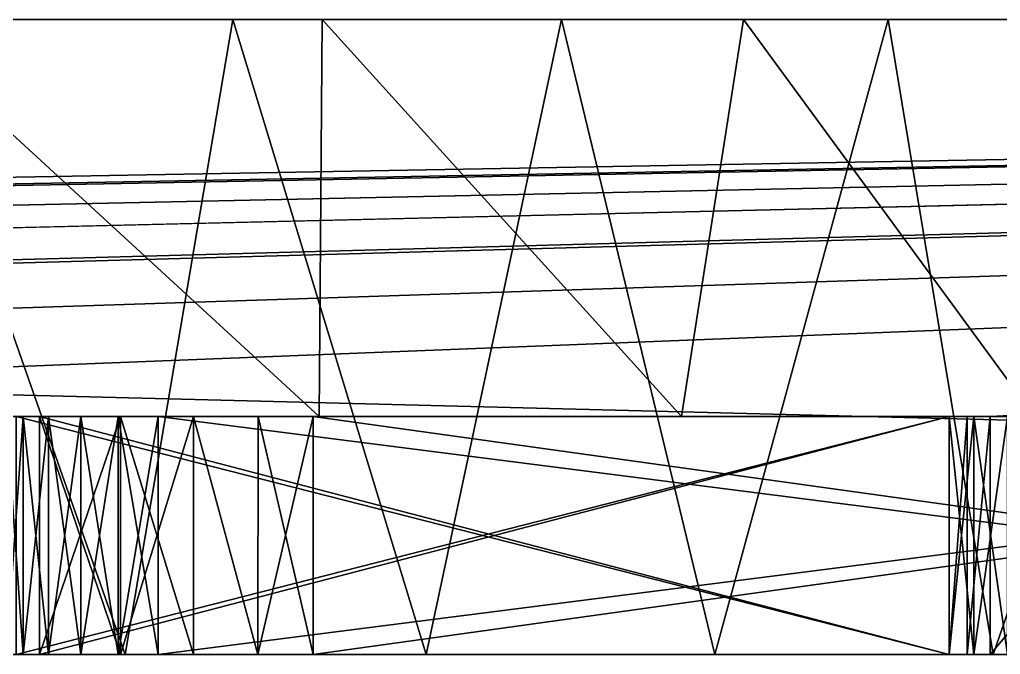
# Model space of a CAD drawing. Header units: millimetres. Extents: x -79 to 79, y 0 to 4.
# Drawn here: x 14.46 to 20.64, y 0 to 4 of the extents above; entities that cross this region are included whole.
import ezdxf

# ---------------------------------------------------------------- set-up
doc = ezdxf.new("R2010")
doc.units = ezdxf.units.MM
doc.header["$LTSCALE"] = 57.942387
for name, color, linetype in [('1', 7, 'CONTINUOUS'), ('14', 7, 'CONTINUOUS'), ('141', 7, 'CONTINUOUS'), ('146', 7, 'CONTINUOUS'), ('151', 7, 'CONTINUOUS'), ('157', 7, 'CONTINUOUS'), ('158', 7, 'CONTINUOUS'), ('2', 7, 'CONTINUOUS'), ('25', 7, 'CONTINUOUS'), ('26', 7, 'CONTINUOUS'), ('29', 7, 'CONTINUOUS'), ('30', 7, 'CONTINUOUS'), ('31', 7, 'CONTINUOUS'), ('32', 7, 'CONTINUOUS'), ('35', 7, 'CONTINUOUS'), ('5', 7, 'CONTINUOUS'), ('81', 7, 'CONTINUOUS'), ('84', 7, 'CONTINUOUS'), ('85', 7, 'CONTINUOUS'), ('86', 7, 'CONTINUOUS'), ('87', 7, 'CONTINUOUS'), ('90', 7, 'CONTINUOUS'), ('91', 7, 'CONTINUOUS')]:
    doc.layers.add(name, color=color, linetype=linetype)

msp = doc.modelspace()

# ---------------------------------------------------------------- linework, layer by layer
at = {"layer": '1', "color": 7, "linetype": 'CONTINUOUS'}
for points in [[(6.4491, 0, 38.5), (20.3188, 0, 38.1743), (-79, 0, 42.5), (6.4491, 0, 38.5)], [(20.5786, 0, 38.5), (21.8478, 0, 38.5), (-79, 0, 42.5), (20.5786, 0, 38.5)], [(21.8478, 0, 38.5), (35.6625, 0, 38.1477), (-79, 0, 42.5), (21.8478, 0, 38.5)], [(20.432, 0, 38.3515), (20.5786, 0, 38.5), (-79, 0, 42.5), (20.432, 0, 38.3515)], [(20.3188, 0, 38.1743), (20.432, 0, 38.3515), (-79, 0, 42.5), (20.3188, 0, 38.1743)], [(35.9773, 0, 38.5), (48.8756, 0, 38.5), (-79, 0, 42.5), (35.9773, 0, 38.5)], [(48.8756, 0, 38.5), (62.7452, 0, 38.1743), (-79, 0, 42.5), (48.8756, 0, 38.5)], [(35.7988, 0, 38.3427), (35.9773, 0, 38.5), (-79, 0, 42.5), (35.7988, 0, 38.3427)], [(35.6625, 0, 38.1477), (35.7988, 0, 38.3427), (-79, 0, 42.5), (35.6625, 0, 38.1477)], [(63.005, 0, 38.5), (64.2742, 0, 38.5), (-79, 0, 42.5), (63.005, 0, 38.5)], [(-79, 0, 42.5), (64.2742, 0, 38.5), (79, 0, 42.5), (-79, 0, 42.5)], [(62.8585, 0, 38.3515), (63.005, 0, 38.5), (-79, 0, 42.5), (62.8585, 0, 38.3515)], [(62.7452, 0, 38.1743), (62.8585, 0, 38.3515), (-79, 0, 42.5), (62.7452, 0, 38.1743)], [(6.4491, 0, 38.5), (6.6276, 0, 38.3427), (20.3188, 0, 38.1743), (6.4491, 0, 38.5)], [(6.6276, 0, 38.3427), (6.7639, 0, 38.1477), (20.3188, 0, 38.1743), (6.6276, 0, 38.3427)], [(20.3188, 0, 38.1743), (6.7639, 0, 38.1477), (14.4368, 0, 26.4104), (20.3188, 0, 38.1743)], [(15.1238, 0, -57.4073), (13.1709, 0, -21.3004), (13.153, 0, -57.4301), (15.1238, 0, -57.4073)], [(13.4156, 0, -21.0287), (13.1709, 0, -21.3004), (15.1238, 0, -57.4073), (13.4156, 0, -21.0287)], [(13.5985, 0, -20.7121), (13.4156, 0, -21.0287), (15.1238, 0, -57.4073), (13.5985, 0, -20.7121)], [(13.7116, 0, -20.3644), (13.5985, 0, -20.7121), (15.1238, 0, -57.4073), (13.7116, 0, -20.3644)], [(13.75, 0, -20), (13.7116, 0, -20.3644), (15.1238, 0, -57.4073), (13.75, 0, -20)], [(14.3322, 0, -25.9183), (13.75, 0, -20), (15.1238, 0, -57.4073), (14.3322, 0, -25.9183)], [(14.3531, 0, -26.171), (14.3322, 0, -25.9183), (15.1238, 0, -57.4073), (14.3531, 0, -26.171)], [(14.4368, 0, -26.4104), (14.3531, 0, -26.171), (15.1238, 0, -57.4073), (14.4368, 0, -26.4104)], [(14.3757, 0, -25.6684), (14.4806, 0, -25.4375), (14.3757, 0, 25.6684), (14.3757, 0, -25.6684)], [(14.3757, 0, 25.6684), (14.4806, 0, -25.4375), (14.4806, 0, 25.4375), (14.3757, 0, 25.6684)], [(20.3188, 0, -38.1743), (14.4368, 0, -26.4104), (18.8419, 0, -57.356), (20.3188, 0, -38.1743)], [(18.8419, 0, -57.356), (14.4368, 0, -26.4104), (17.0215, 0, -57.3828), (18.8419, 0, -57.356)], [(17.0215, 0, -57.3828), (14.4368, 0, -26.4104), (15.1238, 0, -57.4073), (17.0215, 0, -57.3828)], [(14.4806, 0, -25.4375), (14.6402, 0, -25.2404), (14.5848, 0, -15.72), (14.4806, 0, -25.4375)], [(14.4806, 0, 25.4375), (14.4806, 0, -25.4375), (14.5848, 0, -15.72), (14.4806, 0, 25.4375)], [(14.6402, 0, 25.2404), (14.4806, 0, 25.4375), (14.5848, 0, 15.72), (14.6402, 0, 25.2404)], [(14.4806, 0, 25.4375), (14.5848, 0, -15.72), (14.5848, 0, 15.72), (14.4806, 0, 25.4375)], [(14.8443, 0, -25.0898), (15.0797, 0, -24.9954), (14.5848, 0, -15.72), (14.8443, 0, -25.0898)], [(14.5848, 0, -15.72), (15.0797, 0, -24.9954), (15.0947, 0, -16.0729), (14.5848, 0, -15.72)], [(14.6402, 0, -25.2404), (14.8443, 0, -25.0898), (14.5848, 0, -15.72), (14.6402, 0, -25.2404)], [(15.0947, 0, 16.0729), (14.6402, 0, 25.2404), (14.5848, 0, 15.72), (15.0947, 0, 16.0729)], [(14.5848, 0, -15.72), (20.3188, 0, -4.2521), (14.5848, 0, 15.72), (14.5848, 0, -15.72)], [(14.5848, 0, 15.72), (20.3188, 0, -4.2521), (20.3188, 0, 4.2521), (14.5848, 0, 15.72)], [(14.8443, 0, 25.0898), (14.6402, 0, 25.2404), (15.0947, 0, 16.0729), (14.8443, 0, 25.0898)], [(15.0797, 0, 24.9954), (14.8443, 0, 25.0898), (15.0947, 0, 16.0729), (15.0797, 0, 24.9954)], [(15.0797, 0, -24.9954), (15.3312, 0, -24.9632), (15.0947, 0, -16.0729), (15.0797, 0, -24.9954)], [(15.3312, 0, 24.9632), (15.0797, 0, 24.9954), (15.0947, 0, 16.0729), (15.3312, 0, 24.9632)], [(15.0947, 0, -16.0729), (15.3312, 0, -24.9632), (15.5549, 0, -16.4839), (15.0947, 0, -16.0729)], [(15.5549, 0, 16.4839), (15.3312, 0, 24.9632), (15.0947, 0, 16.0729), (15.5549, 0, 16.4839)], [(15.3312, 0, -24.9632), (27.0952, 0, -24.9632), (16.3087, 0, -17.4632), (15.3312, 0, -24.9632)], [(15.5549, 0, -16.4839), (15.3312, 0, -24.9632), (16.3087, 0, -17.4632), (15.5549, 0, -16.4839)], [(27.0952, 0, 24.9632), (15.3312, 0, 24.9632), (27.0952, 0, 17.4632), (27.0952, 0, 24.9632)], [(16.3087, 0, 17.4632), (15.3312, 0, 24.9632), (15.961, 0, 16.9488), (16.3087, 0, 17.4632)], [(15.3312, 0, 24.9632), (16.3087, 0, 17.4632), (27.0952, 0, 17.4632), (15.3312, 0, 24.9632)], [(15.961, 0, 16.9488), (15.3312, 0, 24.9632), (15.5549, 0, 16.4839), (15.961, 0, 16.9488)], [(15.961, 0, -16.9488), (15.5549, 0, -16.4839), (16.3087, 0, -17.4632), (15.961, 0, -16.9488)], [(16.3087, 0, -17.4632), (27.0952, 0, -24.9632), (27.0952, 0, -17.4632), (16.3087, 0, -17.4632)], [(20.5966, 0, -57.3271), (20.3188, 0, -38.1743), (18.8419, 0, -57.356), (20.5966, 0, -57.3271)], [(20.475, 0, -38.4017), (20.3188, 0, -38.1743), (20.5966, 0, -57.3271), (20.475, 0, -38.4017)], [(20.3188, 0, -4.2521), (20.475, 0, -4.0247), (20.3188, 0, 4.2521), (20.3188, 0, -4.2521)], [(20.3188, 0, 4.2521), (20.475, 0, -4.0247), (20.475, 0, 4.0247), (20.3188, 0, 4.2521)], [(20.6875, 0, -38.5778), (20.475, 0, -38.4017), (20.5966, 0, -57.3271), (20.6875, 0, -38.5778)], [(20.475, 0, -4.0247), (20.6875, 0, -3.8486), (20.475, 0, 4.0247), (20.475, 0, -4.0247)], [(20.475, 0, 4.0247), (20.6875, 0, -3.8486), (20.6875, 0, 3.8486), (20.475, 0, 4.0247)], [(22.2994, 0, -57.2966), (20.6875, 0, -38.5778), (20.5966, 0, -57.3271), (22.2994, 0, -57.2966)]]:
    msp.add_3dface(points, dxfattribs=at)
at = {"layer": '14', "color": 7, "linetype": 'CONTINUOUS'}
for points in [[(15.1238, 0, -57.4073), (13.153, 0, -57.4301), (13.7182, 4, -57.424), (15.1238, 0, -57.4073)], [(15.802, 4, -57.399), (15.1238, 0, -57.4073), (13.7182, 4, -57.424), (15.802, 4, -57.399)], [(17.0215, 0, -57.3828), (15.1238, 0, -57.4073), (15.802, 4, -57.399), (17.0215, 0, -57.3828)], [(17.8745, 4, -57.3703), (17.0215, 0, -57.3828), (15.802, 4, -57.399), (17.8745, 4, -57.3703)], [(18.8419, 0, -57.356), (17.0215, 0, -57.3828), (17.8745, 4, -57.3703), (18.8419, 0, -57.356)], [(19.934, 4, -57.3382), (18.8419, 0, -57.356), (17.8745, 4, -57.3703), (19.934, 4, -57.3382)], [(20.5966, 0, -57.3271), (18.8419, 0, -57.356), (19.934, 4, -57.3382), (20.5966, 0, -57.3271)], [(21.9792, 4, -57.3026), (20.5966, 0, -57.3271), (19.934, 4, -57.3382), (21.9792, 4, -57.3026)], [(22.2994, 0, -57.2966), (20.5966, 0, -57.3271), (21.9792, 4, -57.3026), (22.2994, 0, -57.2966)]]:
    msp.add_3dface(points, dxfattribs=at)
at = {"layer": '141', "color": 7, "linetype": 'CONTINUOUS'}
for points in [[(-79, 4, 42.5), (79, 4, 42.5), (-70, 4, 38.5), (-79, 4, 42.5)], [(-70, 4, 38.5), (79, 4, 42.5), (70, 4, 38.5), (-70, 4, 38.5)], [(16.3666, 4, -53.3914), (13.7182, 4, -57.424), (13.6235, 4, -53.4247), (16.3666, 4, -53.3914)], [(15.802, 4, -57.399), (13.7182, 4, -57.424), (16.3666, 4, -53.3914), (15.802, 4, -57.399)], [(17.8745, 4, -57.3703), (15.802, 4, -57.399), (16.3666, 4, -53.3914), (17.8745, 4, -57.3703)], [(19.0231, 4, -53.3524), (17.8745, 4, -57.3703), (16.3666, 4, -53.3914), (19.0231, 4, -53.3524)], [(19.934, 4, -57.3382), (17.8745, 4, -57.3703), (19.0231, 4, -53.3524), (19.934, 4, -57.3382)], [(21.6006, 4, -53.3088), (19.934, 4, -57.3382), (19.0231, 4, -53.3524), (21.6006, 4, -53.3088)], [(21.9792, 4, -57.3026), (19.934, 4, -57.3382), (21.6006, 4, -53.3088), (21.9792, 4, -57.3026)]]:
    msp.add_3dface(points, dxfattribs=at)
at = {"layer": '146', "color": 7, "linetype": 'CONTINUOUS'}
for points in [[(-64.2742, 1.5, 38.5), (-70, 1.5, 38.5), (70, 4, 38.5), (-64.2742, 1.5, 38.5)], [(-70, 1.5, 38.5), (-70, 4, 38.5), (70, 4, 38.5), (-70, 1.5, 38.5)], [(-63.005, 1.5, 38.5), (-64.2742, 1.5, 38.5), (70, 4, 38.5), (-63.005, 1.5, 38.5)], [(-48.8756, 1.5, 38.5), (-63.005, 1.5, 38.5), (70, 4, 38.5), (-48.8756, 1.5, 38.5)], [(-35.9773, 1.5, 38.5), (-48.8756, 1.5, 38.5), (70, 4, 38.5), (-35.9773, 1.5, 38.5)], [(-21.8478, 1.5, 38.5), (-35.9773, 1.5, 38.5), (70, 4, 38.5), (-21.8478, 1.5, 38.5)], [(-20.5786, 1.5, 38.5), (-21.8478, 1.5, 38.5), (70, 4, 38.5), (-20.5786, 1.5, 38.5)], [(-6.4491, 1.5, 38.5), (-20.5786, 1.5, 38.5), (70, 4, 38.5), (-6.4491, 1.5, 38.5)], [(6.4491, 1.5, 38.5), (-6.4491, 1.5, 38.5), (70, 4, 38.5), (6.4491, 1.5, 38.5)], [(20.5786, 1.5, 38.5), (6.4491, 1.5, 38.5), (70, 4, 38.5), (20.5786, 1.5, 38.5)], [(21.8478, 1.5, 38.5), (20.5786, 1.5, 38.5), (70, 4, 38.5), (21.8478, 1.5, 38.5)], [(21.8478, 0, 38.5), (20.5786, 0, 38.5), (21.8478, 1.5, 38.5), (21.8478, 0, 38.5)], [(21.8478, 1.5, 38.5), (20.5786, 0, 38.5), (20.5786, 1.5, 38.5), (21.8478, 1.5, 38.5)]]:
    msp.add_3dface(points, dxfattribs=at)
at = {"layer": '151', "color": 7, "linetype": 'CONTINUOUS'}
for points in [[(13.9956, 1.5, -53.4209), (16.3471, 1.5, -53.3915), (13.6235, 4, -53.4247), (13.9956, 1.5, -53.4209)], [(16.3471, 1.5, -53.3915), (16.3666, 4, -53.3914), (13.6235, 4, -53.4247), (16.3471, 1.5, -53.3915)], [(16.3471, 1.5, -53.3915), (18.632, 1.5, -53.3584), (16.3666, 4, -53.3914), (16.3471, 1.5, -53.3915)], [(18.632, 1.5, -53.3584), (19.0231, 4, -53.3524), (16.3666, 4, -53.3914), (18.632, 1.5, -53.3584)], [(18.632, 1.5, -53.3584), (20.8564, 1.5, -53.3222), (19.0231, 4, -53.3524), (18.632, 1.5, -53.3584)], [(20.8564, 1.5, -53.3222), (21.6006, 4, -53.3088), (19.0231, 4, -53.3524), (20.8564, 1.5, -53.3222)]]:
    msp.add_3dface(points, dxfattribs=at)
at = {"layer": '157', "color": 7, "linetype": 'CONTINUOUS'}
for points in [[(14.5848, 0, -15.72), (15.0947, 0, -16.0729), (14.5848, 1.5, -15.72), (14.5848, 0, -15.72)], [(15.0947, 0, -16.0729), (15.0945, 1.5, -16.0727), (14.5848, 1.5, -15.72), (15.0947, 0, -16.0729)], [(15.0947, 0, -16.0729), (15.5549, 0, -16.4839), (15.0945, 1.5, -16.0727), (15.0947, 0, -16.0729)], [(15.5549, 0, -16.4839), (15.5552, 1.5, -16.4844), (15.0945, 1.5, -16.0727), (15.5549, 0, -16.4839)], [(15.5549, 0, -16.4839), (15.961, 0, -16.9488), (15.5552, 1.5, -16.4844), (15.5549, 0, -16.4839)], [(15.961, 0, -16.9488), (15.9617, 1.5, -16.9497), (15.5552, 1.5, -16.4844), (15.961, 0, -16.9488)], [(15.961, 0, -16.9488), (16.3087, 0, -17.4632), (15.9617, 1.5, -16.9497), (15.961, 0, -16.9488)], [(16.3087, 0, -17.4632), (16.3087, 1.5, -17.4632), (15.9617, 1.5, -16.9497), (16.3087, 0, -17.4632)]]:
    msp.add_3dface(points, dxfattribs=at)
at = {"layer": '158', "color": 7, "linetype": 'CONTINUOUS'}
for points in [[(15.0947, 0, 16.0729), (14.5848, 0, 15.72), (15.0945, 1.5, 16.0727), (15.0947, 0, 16.0729)], [(14.5848, 0, 15.72), (14.5848, 1.5, 15.72), (15.0945, 1.5, 16.0727), (14.5848, 0, 15.72)], [(15.0947, 0, 16.0729), (15.0945, 1.5, 16.0727), (15.5552, 1.5, 16.4844), (15.0947, 0, 16.0729)], [(15.5549, 0, 16.4839), (15.0947, 0, 16.0729), (15.5552, 1.5, 16.4844), (15.5549, 0, 16.4839)], [(15.961, 0, 16.9488), (15.5549, 0, 16.4839), (15.5552, 1.5, 16.4844), (15.961, 0, 16.9488)], [(15.961, 0, 16.9488), (15.5552, 1.5, 16.4844), (15.9617, 1.5, 16.9497), (15.961, 0, 16.9488)], [(16.3087, 0, 17.4632), (15.961, 0, 16.9488), (16.3087, 1.5, 17.4632), (16.3087, 0, 17.4632)], [(15.961, 0, 16.9488), (15.9617, 1.5, 16.9497), (16.3087, 1.5, 17.4632), (15.961, 0, 16.9488)]]:
    msp.add_3dface(points, dxfattribs=at)
at = {"layer": '2', "color": 7, "linetype": 'CONTINUOUS'}
for points in [[(6.4491, 1.5, 38.5), (20.5786, 1.5, 38.5), (6.6276, 1.5, 38.3427), (6.4491, 1.5, 38.5)], [(6.6276, 1.5, 38.3427), (20.5786, 1.5, 38.5), (6.7639, 1.5, 38.1477), (6.6276, 1.5, 38.3427)], [(6.7639, 1.5, 38.1477), (20.5786, 1.5, 38.5), (6.8503, 1.5, 37.926), (6.7639, 1.5, 38.1477)], [(6.8503, 1.5, 37.926), (20.5786, 1.5, 38.5), (6.8819, 1.5, 37.69), (6.8503, 1.5, 37.926)], [(20.3188, 1.5, 38.1743), (10.4015, 1.5, 20.7121), (6.8819, 1.5, 37.69), (20.3188, 1.5, 38.1743)], [(20.432, 1.5, 38.3515), (20.3188, 1.5, 38.1743), (6.8819, 1.5, 37.69), (20.432, 1.5, 38.3515)], [(20.5786, 1.5, 38.5), (20.432, 1.5, 38.3515), (6.8819, 1.5, 37.69), (20.5786, 1.5, 38.5)], [(10.5844, 1.5, 21.0287), (10.4015, 1.5, 20.7121), (20.3188, 1.5, 38.1743), (10.5844, 1.5, 21.0287)], [(10.8291, 1.5, 21.3004), (10.5844, 1.5, 21.0287), (20.3188, 1.5, 38.1743), (10.8291, 1.5, 21.3004)], [(11.1248, 1.5, 21.5153), (10.8291, 1.5, 21.3004), (20.3188, 1.5, 38.1743), (11.1248, 1.5, 21.5153)], [(11.4589, 1.5, 21.6642), (11.1248, 1.5, 21.5153), (20.3188, 1.5, 38.1743), (11.4589, 1.5, 21.6642)], [(11.8169, 1.5, 21.7404), (11.4589, 1.5, 21.6642), (20.3188, 1.5, 38.1743), (11.8169, 1.5, 21.7404)], [(14.4368, 1.5, 26.4104), (11.8169, 1.5, 21.7404), (20.3188, 1.5, 38.1743), (14.4368, 1.5, 26.4104)], [(13.9956, 1.5, -53.4209), (14.4368, 1.5, -26.4104), (16.3471, 1.5, -53.3915), (13.9956, 1.5, -53.4209)], [(14.4806, 1.5, -25.4375), (14.3757, 1.5, -25.6684), (14.4806, 1.5, 25.4375), (14.4806, 1.5, -25.4375)], [(14.4806, 1.5, 25.4375), (14.3757, 1.5, -25.6684), (14.3757, 1.5, 25.6684), (14.4806, 1.5, 25.4375)], [(14.4368, 1.5, -26.4104), (20.3188, 1.5, -38.1743), (16.3471, 1.5, -53.3915), (14.4368, 1.5, -26.4104)], [(14.6402, 1.5, -25.2404), (14.4806, 1.5, -25.4375), (14.5848, 1.5, -15.72), (14.6402, 1.5, -25.2404)], [(14.5848, 1.5, -15.72), (14.4806, 1.5, -25.4375), (14.5848, 1.5, 15.72), (14.5848, 1.5, -15.72)], [(14.5848, 1.5, 15.72), (14.4806, 1.5, -25.4375), (14.4806, 1.5, 25.4375), (14.5848, 1.5, 15.72)], [(14.6402, 1.5, 25.2404), (14.5848, 1.5, 15.72), (14.4806, 1.5, 25.4375), (14.6402, 1.5, 25.2404)], [(15.0945, 1.5, -16.0727), (14.6402, 1.5, -25.2404), (14.5848, 1.5, -15.72), (15.0945, 1.5, -16.0727)], [(20.3188, 1.5, -4.2521), (14.5848, 1.5, -15.72), (20.3188, 1.5, 4.2521), (20.3188, 1.5, -4.2521)], [(20.3188, 1.5, 4.2521), (14.5848, 1.5, -15.72), (14.5848, 1.5, 15.72), (20.3188, 1.5, 4.2521)], [(15.0945, 1.5, 16.0727), (14.5848, 1.5, 15.72), (15.0797, 1.5, 24.9954), (15.0945, 1.5, 16.0727)], [(15.0797, 1.5, 24.9954), (14.5848, 1.5, 15.72), (14.8443, 1.5, 25.0898), (15.0797, 1.5, 24.9954)], [(14.8443, 1.5, 25.0898), (14.5848, 1.5, 15.72), (14.6402, 1.5, 25.2404), (14.8443, 1.5, 25.0898)], [(14.8443, 1.5, -25.0898), (14.6402, 1.5, -25.2404), (15.0945, 1.5, -16.0727), (14.8443, 1.5, -25.0898)], [(15.0797, 1.5, -24.9954), (14.8443, 1.5, -25.0898), (15.0945, 1.5, -16.0727), (15.0797, 1.5, -24.9954)], [(15.3312, 1.5, -24.9632), (15.0797, 1.5, -24.9954), (15.0945, 1.5, -16.0727), (15.3312, 1.5, -24.9632)], [(15.3312, 1.5, 24.9632), (15.0945, 1.5, 16.0727), (15.0797, 1.5, 24.9954), (15.3312, 1.5, 24.9632)], [(15.5552, 1.5, -16.4844), (15.3312, 1.5, -24.9632), (15.0945, 1.5, -16.0727), (15.5552, 1.5, -16.4844)], [(15.5552, 1.5, 16.4844), (15.0945, 1.5, 16.0727), (15.3312, 1.5, 24.9632), (15.5552, 1.5, 16.4844)], [(27.0952, 1.5, -24.9632), (15.3312, 1.5, -24.9632), (27.0952, 1.5, -17.4632), (27.0952, 1.5, -24.9632)], [(27.0952, 1.5, -17.4632), (15.3312, 1.5, -24.9632), (16.3087, 1.5, -17.4632), (27.0952, 1.5, -17.4632)], [(16.3087, 1.5, -17.4632), (15.3312, 1.5, -24.9632), (15.9617, 1.5, -16.9497), (16.3087, 1.5, -17.4632)], [(15.9617, 1.5, -16.9497), (15.3312, 1.5, -24.9632), (15.5552, 1.5, -16.4844), (15.9617, 1.5, -16.9497)], [(16.3087, 1.5, 17.4632), (15.5552, 1.5, 16.4844), (15.3312, 1.5, 24.9632), (16.3087, 1.5, 17.4632)], [(27.0952, 1.5, 24.9632), (16.3087, 1.5, 17.4632), (15.3312, 1.5, 24.9632), (27.0952, 1.5, 24.9632)], [(15.9617, 1.5, 16.9497), (15.5552, 1.5, 16.4844), (16.3087, 1.5, 17.4632), (15.9617, 1.5, 16.9497)], [(27.0952, 1.5, 17.4632), (16.3087, 1.5, 17.4632), (27.0952, 1.5, 24.9632), (27.0952, 1.5, 17.4632)], [(16.3471, 1.5, -53.3915), (20.3188, 1.5, -38.1743), (18.632, 1.5, -53.3584), (16.3471, 1.5, -53.3915)], [(20.475, 1.5, -38.4017), (20.6875, 1.5, -38.5778), (18.632, 1.5, -53.3584), (20.475, 1.5, -38.4017)], [(18.632, 1.5, -53.3584), (20.6875, 1.5, -38.5778), (20.8564, 1.5, -53.3222), (18.632, 1.5, -53.3584)], [(20.3188, 1.5, -38.1743), (20.475, 1.5, -38.4017), (18.632, 1.5, -53.3584), (20.3188, 1.5, -38.1743)], [(20.475, 1.5, -4.0247), (20.3188, 1.5, -4.2521), (20.475, 1.5, 4.0247), (20.475, 1.5, -4.0247)], [(20.3188, 1.5, -4.2521), (20.3188, 1.5, 4.2521), (20.475, 1.5, 4.0247), (20.3188, 1.5, -4.2521)], [(20.6875, 1.5, -3.8486), (20.475, 1.5, -4.0247), (20.6875, 1.5, 3.8486), (20.6875, 1.5, -3.8486)], [(20.6875, 1.5, 3.8486), (20.475, 1.5, -4.0247), (20.475, 1.5, 4.0247), (20.6875, 1.5, 3.8486)]]:
    msp.add_3dface(points, dxfattribs=at)
at = {"layer": '25', "color": 7, "linetype": 'CONTINUOUS'}
for points in [[(14.4806, 0, -25.4375), (14.3757, 0, -25.6684), (14.4806, 1.5, -25.4375), (14.4806, 0, -25.4375)], [(14.3757, 0, -25.6684), (14.3757, 1.5, -25.6684), (14.4806, 1.5, -25.4375), (14.3757, 0, -25.6684)], [(14.6402, 0, -25.2404), (14.4806, 0, -25.4375), (14.6402, 1.5, -25.2404), (14.6402, 0, -25.2404)], [(14.4806, 0, -25.4375), (14.4806, 1.5, -25.4375), (14.6402, 1.5, -25.2404), (14.4806, 0, -25.4375)], [(14.8443, 0, -25.0898), (14.6402, 0, -25.2404), (14.8443, 1.5, -25.0898), (14.8443, 0, -25.0898)], [(14.6402, 0, -25.2404), (14.6402, 1.5, -25.2404), (14.8443, 1.5, -25.0898), (14.6402, 0, -25.2404)], [(15.0797, 0, -24.9954), (14.8443, 0, -25.0898), (15.0797, 1.5, -24.9954), (15.0797, 0, -24.9954)], [(14.8443, 0, -25.0898), (14.8443, 1.5, -25.0898), (15.0797, 1.5, -24.9954), (14.8443, 0, -25.0898)], [(15.3312, 0, -24.9632), (15.0797, 0, -24.9954), (15.3312, 1.5, -24.9632), (15.3312, 0, -24.9632)], [(15.0797, 0, -24.9954), (15.0797, 1.5, -24.9954), (15.3312, 1.5, -24.9632), (15.0797, 0, -24.9954)]]:
    msp.add_3dface(points, dxfattribs=at)
at = {"layer": '26', "color": 7, "linetype": 'CONTINUOUS'}
for points in [[(27.0952, 0, -24.9632), (15.3312, 0, -24.9632), (27.0952, 1.5, -24.9632), (27.0952, 0, -24.9632)], [(15.3312, 0, -24.9632), (15.3312, 1.5, -24.9632), (27.0952, 1.5, -24.9632), (15.3312, 0, -24.9632)]]:
    msp.add_3dface(points, dxfattribs=at)
at = {"layer": '29', "color": 7, "linetype": 'CONTINUOUS'}
for points in [[(20.3188, 0, -38.1743), (20.475, 0, -38.4017), (20.3188, 1.5, -38.1743), (20.3188, 0, -38.1743)], [(20.475, 0, -38.4017), (20.475, 1.5, -38.4017), (20.3188, 1.5, -38.1743), (20.475, 0, -38.4017)], [(20.475, 0, -38.4017), (20.6875, 0, -38.5778), (20.475, 1.5, -38.4017), (20.475, 0, -38.4017)], [(20.6875, 0, -38.5778), (20.6875, 1.5, -38.5778), (20.475, 1.5, -38.4017), (20.6875, 0, -38.5778)]]:
    msp.add_3dface(points, dxfattribs=at)
at = {"layer": '30', "color": 7, "linetype": 'CONTINUOUS'}
for points in [[(14.4368, 0, -26.4104), (20.3188, 0, -38.1743), (14.4368, 1.5, -26.4104), (14.4368, 0, -26.4104)], [(14.4368, 1.5, -26.4104), (20.3188, 0, -38.1743), (20.3188, 1.5, -38.1743), (14.4368, 1.5, -26.4104)]]:
    msp.add_3dface(points, dxfattribs=at)
at = {"layer": '31', "color": 7, "linetype": 'CONTINUOUS'}
for points in [[(20.3188, 0, -4.2521), (14.5848, 0, -15.72), (20.3188, 1.5, -4.2521), (20.3188, 0, -4.2521)], [(14.5848, 0, -15.72), (14.5848, 1.5, -15.72), (20.3188, 1.5, -4.2521), (14.5848, 0, -15.72)]]:
    msp.add_3dface(points, dxfattribs=at)
at = {"layer": '32', "color": 7, "linetype": 'CONTINUOUS'}
for points in [[(20.475, 0, -4.0247), (20.3188, 0, -4.2521), (20.475, 1.5, -4.0247), (20.475, 0, -4.0247)], [(20.3188, 0, -4.2521), (20.3188, 1.5, -4.2521), (20.475, 1.5, -4.0247), (20.3188, 0, -4.2521)], [(20.6875, 0, -3.8486), (20.475, 0, -4.0247), (20.6875, 1.5, -3.8486), (20.6875, 0, -3.8486)], [(20.475, 0, -4.0247), (20.475, 1.5, -4.0247), (20.6875, 1.5, -3.8486), (20.475, 0, -4.0247)]]:
    msp.add_3dface(points, dxfattribs=at)
at = {"layer": '35', "color": 7, "linetype": 'CONTINUOUS'}
for points in [[(16.3087, 0, -17.4632), (27.0952, 0, -17.4632), (16.3087, 1.5, -17.4632), (16.3087, 0, -17.4632)], [(27.0952, 0, -17.4632), (27.0952, 1.5, -17.4632), (16.3087, 1.5, -17.4632), (27.0952, 0, -17.4632)]]:
    msp.add_3dface(points, dxfattribs=at)
at = {"layer": '5', "color": 7, "linetype": 'CONTINUOUS'}
for points in [[(-79, 0, 42.5), (79, 0, 42.5), (-79, 4, 42.5), (-79, 0, 42.5)], [(-79, 4, 42.5), (79, 0, 42.5), (79, 4, 42.5), (-79, 4, 42.5)]]:
    msp.add_3dface(points, dxfattribs=at)
at = {"layer": '81', "color": 7, "linetype": 'CONTINUOUS'}
for points in [[(27.0952, 0, 17.4632), (16.3087, 0, 17.4632), (27.0952, 1.5, 17.4632), (27.0952, 0, 17.4632)], [(16.3087, 0, 17.4632), (16.3087, 1.5, 17.4632), (27.0952, 1.5, 17.4632), (16.3087, 0, 17.4632)]]:
    msp.add_3dface(points, dxfattribs=at)
at = {"layer": '84', "color": 7, "linetype": 'CONTINUOUS'}
for points in [[(20.3188, 0, 4.2521), (20.475, 0, 4.0247), (20.3188, 1.5, 4.2521), (20.3188, 0, 4.2521)], [(20.3188, 1.5, 4.2521), (20.475, 0, 4.0247), (20.475, 1.5, 4.0247), (20.3188, 1.5, 4.2521)], [(20.475, 0, 4.0247), (20.6875, 0, 3.8486), (20.475, 1.5, 4.0247), (20.475, 0, 4.0247)], [(20.6875, 0, 3.8486), (20.6875, 1.5, 3.8486), (20.475, 1.5, 4.0247), (20.6875, 0, 3.8486)]]:
    msp.add_3dface(points, dxfattribs=at)
at = {"layer": '85', "color": 7, "linetype": 'CONTINUOUS'}
for points in [[(14.5848, 0, 15.72), (20.3188, 0, 4.2521), (14.5848, 1.5, 15.72), (14.5848, 0, 15.72)], [(20.3188, 0, 4.2521), (20.3188, 1.5, 4.2521), (14.5848, 1.5, 15.72), (20.3188, 0, 4.2521)]]:
    msp.add_3dface(points, dxfattribs=at)
at = {"layer": '86', "color": 7, "linetype": 'CONTINUOUS'}
for points in [[(20.3188, 0, 38.1743), (14.4368, 0, 26.4104), (20.3188, 1.5, 38.1743), (20.3188, 0, 38.1743)], [(14.4368, 0, 26.4104), (14.4368, 1.5, 26.4104), (20.3188, 1.5, 38.1743), (14.4368, 0, 26.4104)]]:
    msp.add_3dface(points, dxfattribs=at)
at = {"layer": '87', "color": 7, "linetype": 'CONTINUOUS'}
for points in [[(20.432, 0, 38.3515), (20.3188, 0, 38.1743), (20.432, 1.5, 38.3515), (20.432, 0, 38.3515)], [(20.3188, 0, 38.1743), (20.3188, 1.5, 38.1743), (20.432, 1.5, 38.3515), (20.3188, 0, 38.1743)], [(20.5786, 0, 38.5), (20.432, 0, 38.3515), (20.5786, 1.5, 38.5), (20.5786, 0, 38.5)], [(20.432, 0, 38.3515), (20.432, 1.5, 38.3515), (20.5786, 1.5, 38.5), (20.432, 0, 38.3515)]]:
    msp.add_3dface(points, dxfattribs=at)
at = {"layer": '90', "color": 7, "linetype": 'CONTINUOUS'}
for points in [[(15.3312, 0, 24.9632), (27.0952, 0, 24.9632), (15.3312, 1.5, 24.9632), (15.3312, 0, 24.9632)], [(27.0952, 0, 24.9632), (27.0952, 1.5, 24.9632), (15.3312, 1.5, 24.9632), (27.0952, 0, 24.9632)]]:
    msp.add_3dface(points, dxfattribs=at)
at = {"layer": '91', "color": 7, "linetype": 'CONTINUOUS'}
for points in [[(14.3757, 0, 25.6684), (14.4806, 0, 25.4375), (14.3757, 1.5, 25.6684), (14.3757, 0, 25.6684)], [(14.4806, 0, 25.4375), (14.4806, 1.5, 25.4375), (14.3757, 1.5, 25.6684), (14.4806, 0, 25.4375)], [(14.4806, 0, 25.4375), (14.6402, 0, 25.2404), (14.4806, 1.5, 25.4375), (14.4806, 0, 25.4375)], [(14.6402, 0, 25.2404), (14.6402, 1.5, 25.2404), (14.4806, 1.5, 25.4375), (14.6402, 0, 25.2404)], [(14.6402, 0, 25.2404), (14.8443, 0, 25.0898), (14.6402, 1.5, 25.2404), (14.6402, 0, 25.2404)], [(14.8443, 0, 25.0898), (14.8443, 1.5, 25.0898), (14.6402, 1.5, 25.2404), (14.8443, 0, 25.0898)], [(14.8443, 0, 25.0898), (15.0797, 0, 24.9954), (14.8443, 1.5, 25.0898), (14.8443, 0, 25.0898)], [(15.0797, 0, 24.9954), (15.0797, 1.5, 24.9954), (14.8443, 1.5, 25.0898), (15.0797, 0, 24.9954)], [(15.0797, 0, 24.9954), (15.3312, 0, 24.9632), (15.0797, 1.5, 24.9954), (15.0797, 0, 24.9954)], [(15.3312, 0, 24.9632), (15.3312, 1.5, 24.9632), (15.0797, 1.5, 24.9954), (15.3312, 0, 24.9632)]]:
    msp.add_3dface(points, dxfattribs=at)

doc.saveas('drawing.dxf')
